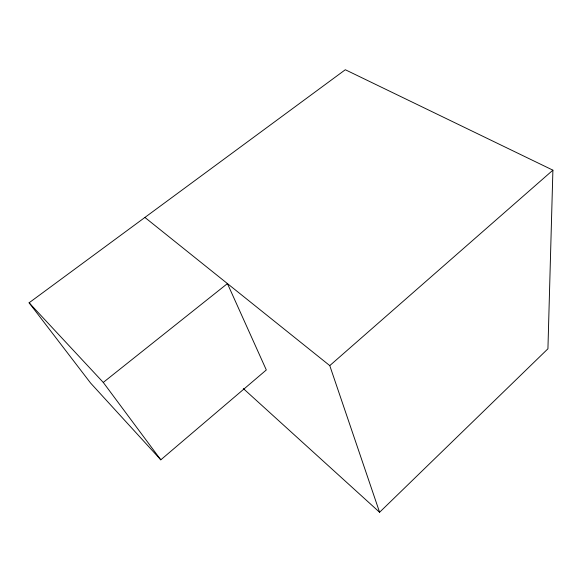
<?xml version="1.0" encoding="UTF-8"?>
<svg xmlns="http://www.w3.org/2000/svg" width="582" height="582" viewBox="0 0 582 582"><rect width="100%" height="100%" fill="white"/><g stroke="black" fill="none" stroke-linecap="round" stroke-linejoin="round"><path stroke-width="0.87" d="M29.1 302.793L103.269 382.425L227.431 283.587L266.316 369.963L160.799 459.831L90.574 383.029L29.1 302.793L345.315 69.738L552.9 170.17L547.931 348.785L379.595 512.262L243.334 388.58M379.595 512.262L329.768 365.612L552.9 170.17M144.903 217.442L329.768 365.612M103.269 382.425L160.799 459.831"/></g></svg>
